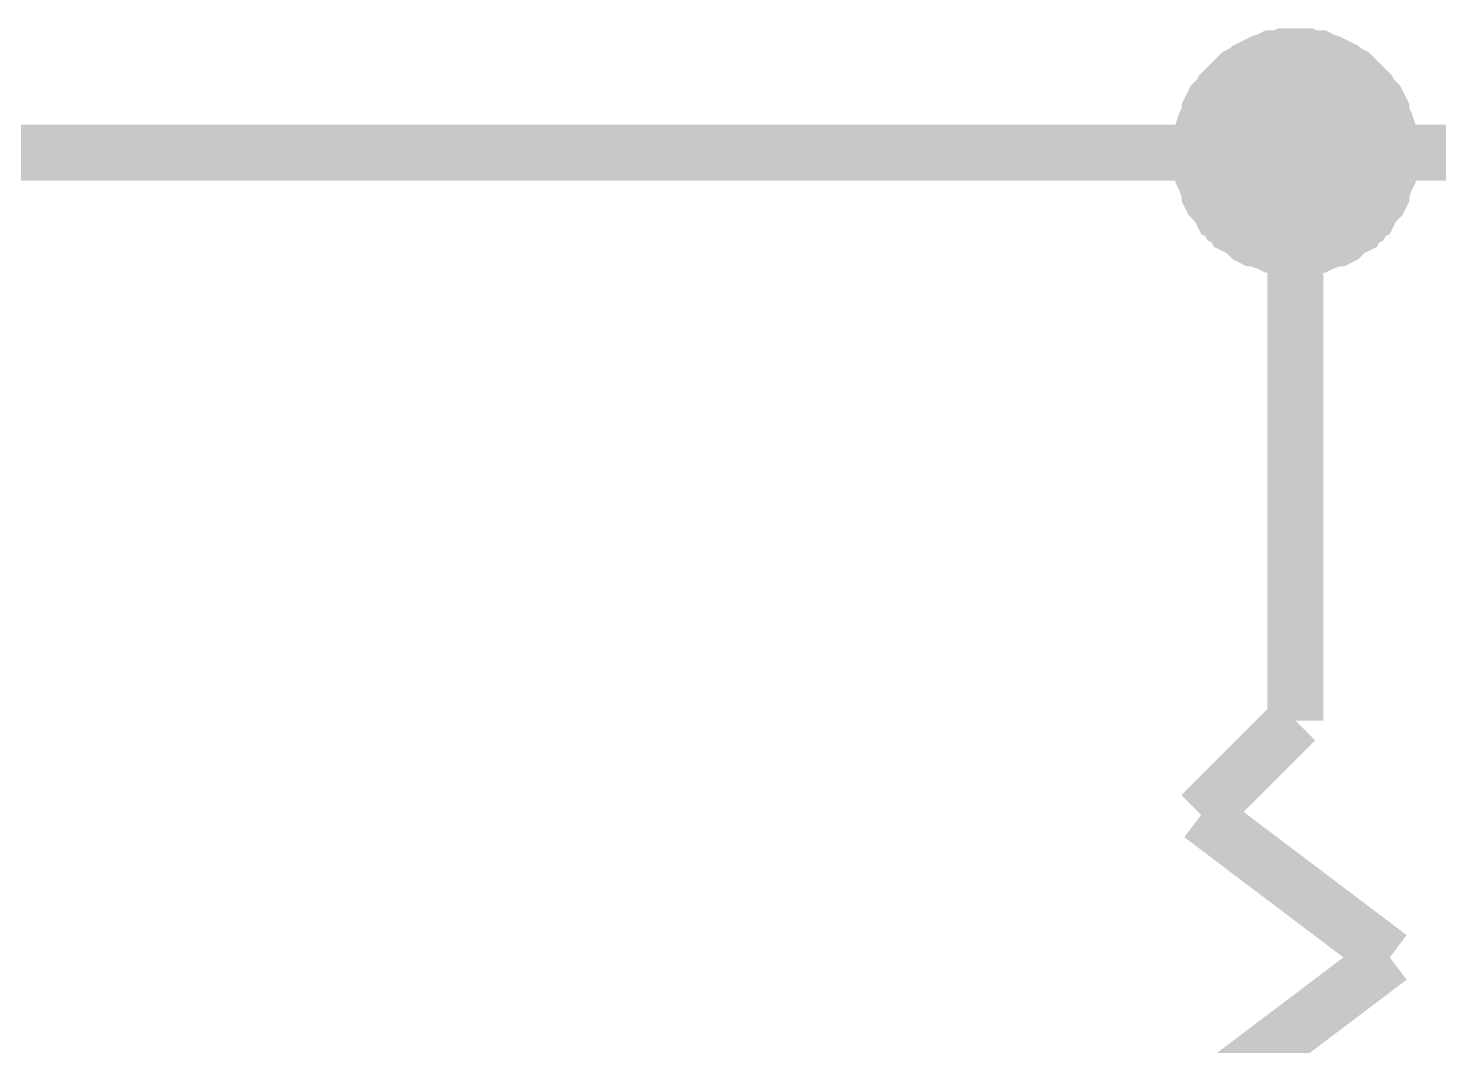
# Model space of a CAD drawing. Header units: millimetres. Extents: x 0 to 19, y 0 to 9.5.
# Drawn here: x 12.7328 to 13.0304, y 5.5112 to 5.7259 of the extents above; entities that cross this region are included whole.
import ezdxf

# ---------------------------------------------------------------- set-up
doc = ezdxf.new("R2010")
doc.units = ezdxf.units.MM
doc.header["$MEASUREMENT"] = 0
doc.layers.add('Sheet', color=255, linetype='Continuous')

msp = doc.modelspace()

# ---------------------------------------------------------------- linework, layer by layer
at = {"layer": 'Sheet'}
for points, const_width in [([(12.98027, 5.69965), (12.98027, 5.70053), (12.98027, 5.70186), (12.98071, 5.70274), (12.98071, 5.70363), (12.98071, 5.70451), (12.98115, 5.70584), (12.98159, 5.70672), (12.98204, 5.7076), (12.98204, 5.70849), (12.98248, 5.70937), (12.98292, 5.71026), (12.9838, 5.71114), (12.98425, 5.71158), (12.98469, 5.71247), (12.98557, 5.71335), (12.98602, 5.71379), (12.9869, 5.71468), (12.98734, 5.71512), (12.98823, 5.716), (12.98911, 5.71645), (12.98999, 5.71689), (12.99044, 5.71733), (12.99132, 5.71777), (12.9922, 5.71821), (12.99309, 5.71866), (12.99442, 5.7191), (12.9953, 5.71954), (12.99618, 5.71954), (12.99707, 5.71954), (12.99795, 5.71998), (12.99928, 5.71998), (13.00016, 5.71998)], 0.0118), ([(12.98027, 5.69965), (12.98027, 5.70053), (12.98027, 5.70186), (12.98071, 5.70274), (12.98071, 5.70363), (12.98071, 5.70451), (12.98115, 5.70584), (12.98159, 5.70672), (12.98204, 5.7076), (12.98204, 5.70849), (12.98248, 5.70937), (12.98292, 5.71026), (12.9838, 5.71114), (12.98425, 5.71158), (12.98469, 5.71247), (12.98557, 5.71335), (12.98602, 5.71379), (12.9869, 5.71468), (12.98734, 5.71512), (12.98823, 5.716), (12.98911, 5.71645), (12.98999, 5.71689), (12.99044, 5.71733), (12.99132, 5.71777), (12.9922, 5.71821), (12.99309, 5.71866), (12.99442, 5.7191), (12.9953, 5.71954), (12.99618, 5.71954), (12.99707, 5.71954), (12.99795, 5.71998), (12.99928, 5.71998), (13.00016, 5.71998)], 0.0118), ([(12.98027, 5.69965), (12.98027, 5.70053), (12.98027, 5.70186), (12.98071, 5.70274), (12.98071, 5.70363), (12.98071, 5.70451), (12.98115, 5.70584), (12.98159, 5.70672), (12.98204, 5.7076), (12.98204, 5.70849), (12.98248, 5.70937), (12.98292, 5.71026), (12.9838, 5.71114), (12.98425, 5.71158), (12.98469, 5.71247), (12.98557, 5.71335), (12.98602, 5.71379), (12.9869, 5.71468), (12.98734, 5.71512), (12.98823, 5.716), (12.98911, 5.71645), (12.98999, 5.71689), (12.99044, 5.71733), (12.99132, 5.71777), (12.9922, 5.71821), (12.99309, 5.71866), (12.99442, 5.7191), (12.9953, 5.71954), (12.99618, 5.71954), (12.99707, 5.71954), (12.99795, 5.71998), (12.99928, 5.71998), (13.00016, 5.71998)], 0.0118), ([(12.98027, 5.69965), (12.98027, 5.70053), (12.98027, 5.70186), (12.98071, 5.70274), (12.98071, 5.70363), (12.98071, 5.70451), (12.98115, 5.70584), (12.98159, 5.70672), (12.98204, 5.7076), (12.98204, 5.70849), (12.98248, 5.70937), (12.98292, 5.71026), (12.9838, 5.71114), (12.98425, 5.71158), (12.98469, 5.71247), (12.98557, 5.71335), (12.98602, 5.71379), (12.9869, 5.71468), (12.98734, 5.71512), (12.98823, 5.716), (12.98911, 5.71645), (12.98999, 5.71689), (12.99044, 5.71733), (12.99132, 5.71777), (12.9922, 5.71821), (12.99309, 5.71866), (12.99442, 5.7191), (12.9953, 5.71954), (12.99618, 5.71954), (12.99707, 5.71954), (12.99795, 5.71998), (12.99928, 5.71998), (13.00016, 5.71998)], 0.0118), ([(13.00016, 5.71998), (13.00016, 5.71998)], 0.0118), ([(13.00016, 5.71998), (13.00105, 5.71998), (13.00237, 5.71998), (13.00326, 5.71954), (13.00414, 5.71954), (13.00503, 5.71954), (13.00591, 5.7191), (13.00724, 5.71866), (13.00812, 5.71821), (13.00901, 5.71777), (13.00989, 5.71733), (13.01033, 5.71689), (13.01122, 5.71645), (13.0121, 5.716), (13.01298, 5.71512), (13.01343, 5.71468), (13.01431, 5.71379), (13.01475, 5.71335), (13.01564, 5.71247), (13.01608, 5.71158), (13.01652, 5.71114), (13.01741, 5.71026), (13.01785, 5.70937), (13.01829, 5.70849), (13.01829, 5.7076), (13.01873, 5.70672), (13.01917, 5.70584), (13.01962, 5.70451), (13.01962, 5.70363), (13.01962, 5.70274), (13.02006, 5.70186), (13.02006, 5.70053), (13.02006, 5.69965)], 0.0118), ([(13.00016, 5.71998), (13.00016, 5.71998)], 0.0118), ([(13.00016, 5.71998), (13.00105, 5.71998), (13.00237, 5.71998), (13.00326, 5.71954), (13.00414, 5.71954), (13.00503, 5.71954), (13.00591, 5.7191), (13.00724, 5.71866), (13.00812, 5.71821), (13.00901, 5.71777), (13.00989, 5.71733), (13.01033, 5.71689), (13.01122, 5.71645), (13.0121, 5.716), (13.01298, 5.71512), (13.01343, 5.71468), (13.01431, 5.71379), (13.01475, 5.71335), (13.01564, 5.71247), (13.01608, 5.71158), (13.01652, 5.71114), (13.01741, 5.71026), (13.01785, 5.70937), (13.01829, 5.70849), (13.01829, 5.7076), (13.01873, 5.70672), (13.01917, 5.70584), (13.01962, 5.70451), (13.01962, 5.70363), (13.01962, 5.70274), (13.02006, 5.70186), (13.02006, 5.70053), (13.02006, 5.69965)], 0.0118), ([(13.00016, 5.71998), (13.00016, 5.71998)], 0.0118), ([(13.00016, 5.71998), (13.00105, 5.71998), (13.00237, 5.71998), (13.00326, 5.71954), (13.00414, 5.71954), (13.00503, 5.71954), (13.00591, 5.7191), (13.00724, 5.71866), (13.00812, 5.71821), (13.00901, 5.71777), (13.00989, 5.71733), (13.01033, 5.71689), (13.01122, 5.71645), (13.0121, 5.716), (13.01298, 5.71512), (13.01343, 5.71468), (13.01431, 5.71379), (13.01475, 5.71335), (13.01564, 5.71247), (13.01608, 5.71158), (13.01652, 5.71114), (13.01741, 5.71026), (13.01785, 5.70937), (13.01829, 5.70849), (13.01829, 5.7076), (13.01873, 5.70672), (13.01917, 5.70584), (13.01962, 5.70451), (13.01962, 5.70363), (13.01962, 5.70274), (13.02006, 5.70186), (13.02006, 5.70053), (13.02006, 5.69965)], 0.0118), ([(13.00016, 5.71998), (13.00016, 5.71998)], 0.0118), ([(13.00016, 5.71998), (13.00105, 5.71998), (13.00237, 5.71998), (13.00326, 5.71954), (13.00414, 5.71954), (13.00503, 5.71954), (13.00591, 5.7191), (13.00724, 5.71866), (13.00812, 5.71821), (13.00901, 5.71777), (13.00989, 5.71733), (13.01033, 5.71689), (13.01122, 5.71645), (13.0121, 5.716), (13.01298, 5.71512), (13.01343, 5.71468), (13.01431, 5.71379), (13.01475, 5.71335), (13.01564, 5.71247), (13.01608, 5.71158), (13.01652, 5.71114), (13.01741, 5.71026), (13.01785, 5.70937), (13.01829, 5.70849), (13.01829, 5.7076), (13.01873, 5.70672), (13.01917, 5.70584), (13.01962, 5.70451), (13.01962, 5.70363), (13.01962, 5.70274), (13.02006, 5.70186), (13.02006, 5.70053), (13.02006, 5.69965)], 0.0118), ([(12.98027, 5.69965), (12.98027, 5.70053), (12.98027, 5.70186), (12.98071, 5.70274), (12.98071, 5.70363), (12.98071, 5.70451), (12.98115, 5.70584), (12.98159, 5.70672), (12.98204, 5.7076), (12.98204, 5.70849), (12.98248, 5.70937), (12.98292, 5.71026), (12.9838, 5.71114), (12.98425, 5.71158), (12.98469, 5.71247), (12.98557, 5.71335), (12.98602, 5.71379), (12.9869, 5.71468), (12.98734, 5.71512), (12.98823, 5.716), (12.98911, 5.71645), (12.98999, 5.71689), (12.99044, 5.71733), (12.99132, 5.71777), (12.9922, 5.71821), (12.99309, 5.71866), (12.99442, 5.7191), (12.9953, 5.71954), (12.99618, 5.71954), (12.99707, 5.71954), (12.99795, 5.71998), (12.99928, 5.71998), (13.00016, 5.71998)], 0.0039), ([(12.98027, 5.69965), (12.98027, 5.70053), (12.98027, 5.70186), (12.98071, 5.70274), (12.98071, 5.70363), (12.98071, 5.70451), (12.98115, 5.70584), (12.98159, 5.70672), (12.98204, 5.7076), (12.98204, 5.70849), (12.98248, 5.70937), (12.98292, 5.71026), (12.9838, 5.71114), (12.98425, 5.71158), (12.98469, 5.71247), (12.98557, 5.71335), (12.98602, 5.71379), (12.9869, 5.71468), (12.98734, 5.71512), (12.98823, 5.716), (12.98911, 5.71645), (12.98999, 5.71689), (12.99044, 5.71733), (12.99132, 5.71777), (12.9922, 5.71821), (12.99309, 5.71866), (12.99442, 5.7191), (12.9953, 5.71954), (12.99618, 5.71954), (12.99707, 5.71954), (12.99795, 5.71998), (12.99928, 5.71998), (13.00016, 5.71998)], 0.0039), ([(12.98027, 5.69965), (12.98027, 5.70053), (12.98027, 5.70186), (12.98071, 5.70274), (12.98071, 5.70363), (12.98071, 5.70451), (12.98115, 5.70584), (12.98159, 5.70672), (12.98204, 5.7076), (12.98204, 5.70849), (12.98248, 5.70937), (12.98292, 5.71026), (12.9838, 5.71114), (12.98425, 5.71158), (12.98469, 5.71247), (12.98557, 5.71335), (12.98602, 5.71379), (12.9869, 5.71468), (12.98734, 5.71512), (12.98823, 5.716), (12.98911, 5.71645), (12.98999, 5.71689), (12.99044, 5.71733), (12.99132, 5.71777), (12.9922, 5.71821), (12.99309, 5.71866), (12.99442, 5.7191), (12.9953, 5.71954), (12.99618, 5.71954), (12.99707, 5.71954), (12.99795, 5.71998), (12.99928, 5.71998), (13.00016, 5.71998)], 0.0039), ([(12.98027, 5.69965), (12.98027, 5.70053), (12.98027, 5.70186), (12.98071, 5.70274), (12.98071, 5.70363), (12.98071, 5.70451), (12.98115, 5.70584), (12.98159, 5.70672), (12.98204, 5.7076), (12.98204, 5.70849), (12.98248, 5.70937), (12.98292, 5.71026), (12.9838, 5.71114), (12.98425, 5.71158), (12.98469, 5.71247), (12.98557, 5.71335), (12.98602, 5.71379), (12.9869, 5.71468), (12.98734, 5.71512), (12.98823, 5.716), (12.98911, 5.71645), (12.98999, 5.71689), (12.99044, 5.71733), (12.99132, 5.71777), (12.9922, 5.71821), (12.99309, 5.71866), (12.99442, 5.7191), (12.9953, 5.71954), (12.99618, 5.71954), (12.99707, 5.71954), (12.99795, 5.71998), (12.99928, 5.71998), (13.00016, 5.71998)], 0.0039), ([(13.00016, 5.71998), (13.00016, 5.71998)], 0.0039), ([(13.00016, 5.71998), (13.00105, 5.71998), (13.00237, 5.71998), (13.00326, 5.71954), (13.00414, 5.71954), (13.00503, 5.71954), (13.00591, 5.7191), (13.00724, 5.71866), (13.00812, 5.71821), (13.00901, 5.71777), (13.00989, 5.71733), (13.01033, 5.71689), (13.01122, 5.71645), (13.0121, 5.716), (13.01298, 5.71512), (13.01343, 5.71468), (13.01431, 5.71379), (13.01475, 5.71335), (13.01564, 5.71247), (13.01608, 5.71158), (13.01652, 5.71114), (13.01741, 5.71026), (13.01785, 5.70937), (13.01829, 5.70849), (13.01829, 5.7076), (13.01873, 5.70672), (13.01917, 5.70584), (13.01962, 5.70451), (13.01962, 5.70363), (13.01962, 5.70274), (13.02006, 5.70186), (13.02006, 5.70053), (13.02006, 5.69965)], 0.0039), ([(13.00016, 5.71998), (13.00016, 5.71998)], 0.0039), ([(13.00016, 5.71998), (13.00105, 5.71998), (13.00237, 5.71998), (13.00326, 5.71954), (13.00414, 5.71954), (13.00503, 5.71954), (13.00591, 5.7191), (13.00724, 5.71866), (13.00812, 5.71821), (13.00901, 5.71777), (13.00989, 5.71733), (13.01033, 5.71689), (13.01122, 5.71645), (13.0121, 5.716), (13.01298, 5.71512), (13.01343, 5.71468), (13.01431, 5.71379), (13.01475, 5.71335), (13.01564, 5.71247), (13.01608, 5.71158), (13.01652, 5.71114), (13.01741, 5.71026), (13.01785, 5.70937), (13.01829, 5.70849), (13.01829, 5.7076), (13.01873, 5.70672), (13.01917, 5.70584), (13.01962, 5.70451), (13.01962, 5.70363), (13.01962, 5.70274), (13.02006, 5.70186), (13.02006, 5.70053), (13.02006, 5.69965)], 0.0039), ([(13.00016, 5.71998), (13.00016, 5.71998)], 0.0039), ([(13.00016, 5.71998), (13.00105, 5.71998), (13.00237, 5.71998), (13.00326, 5.71954), (13.00414, 5.71954), (13.00503, 5.71954), (13.00591, 5.7191), (13.00724, 5.71866), (13.00812, 5.71821), (13.00901, 5.71777), (13.00989, 5.71733), (13.01033, 5.71689), (13.01122, 5.71645), (13.0121, 5.716), (13.01298, 5.71512), (13.01343, 5.71468), (13.01431, 5.71379), (13.01475, 5.71335), (13.01564, 5.71247), (13.01608, 5.71158), (13.01652, 5.71114), (13.01741, 5.71026), (13.01785, 5.70937), (13.01829, 5.70849), (13.01829, 5.7076), (13.01873, 5.70672), (13.01917, 5.70584), (13.01962, 5.70451), (13.01962, 5.70363), (13.01962, 5.70274), (13.02006, 5.70186), (13.02006, 5.70053), (13.02006, 5.69965)], 0.0039), ([(13.00016, 5.71998), (13.00016, 5.71998)], 0.0039), ([(13.00016, 5.71998), (13.00105, 5.71998), (13.00237, 5.71998), (13.00326, 5.71954), (13.00414, 5.71954), (13.00503, 5.71954), (13.00591, 5.7191), (13.00724, 5.71866), (13.00812, 5.71821), (13.00901, 5.71777), (13.00989, 5.71733), (13.01033, 5.71689), (13.01122, 5.71645), (13.0121, 5.716), (13.01298, 5.71512), (13.01343, 5.71468), (13.01431, 5.71379), (13.01475, 5.71335), (13.01564, 5.71247), (13.01608, 5.71158), (13.01652, 5.71114), (13.01741, 5.71026), (13.01785, 5.70937), (13.01829, 5.70849), (13.01829, 5.7076), (13.01873, 5.70672), (13.01917, 5.70584), (13.01962, 5.70451), (13.01962, 5.70363), (13.01962, 5.70274), (13.02006, 5.70186), (13.02006, 5.70053), (13.02006, 5.69965)], 0.0039), ([(12.40022, 5.59973), (12.60006, 5.59973), (12.60006, 5.69965), (13.00016, 5.69965), (13.30035, 5.69965), (13.6001, 5.69965)], 0.0118), ([(13.00016, 5.67975), (12.99928, 5.67975), (12.99795, 5.67975), (12.99707, 5.68019), (12.99618, 5.68019), (12.9953, 5.68019), (12.99442, 5.68064), (12.99309, 5.68108), (12.9922, 5.68152), (12.99132, 5.68152), (12.99044, 5.68196), (12.98999, 5.6824), (12.98911, 5.68329), (12.98823, 5.68373), (12.98734, 5.68417), (12.9869, 5.68506), (12.98602, 5.6855), (12.98557, 5.68638), (12.98469, 5.68683), (12.98425, 5.68771), (12.9838, 5.68859), (12.98292, 5.68948), (12.98248, 5.68992), (12.98204, 5.6908), (12.98204, 5.69169), (12.98159, 5.69257), (12.98115, 5.6939), (12.98071, 5.69478), (12.98071, 5.69567), (12.98071, 5.69655), (12.98027, 5.69744), (12.98027, 5.69876), (12.98027, 5.69965)], 0.0118), ([(12.98027, 5.69965), (12.98027, 5.69965)], 0.0118), ([(13.00016, 5.67975), (12.99928, 5.67975), (12.99795, 5.67975), (12.99707, 5.68019), (12.99618, 5.68019), (12.9953, 5.68019), (12.99442, 5.68064), (12.99309, 5.68108), (12.9922, 5.68152), (12.99132, 5.68152), (12.99044, 5.68196), (12.98999, 5.6824), (12.98911, 5.68329), (12.98823, 5.68373), (12.98734, 5.68417), (12.9869, 5.68506), (12.98602, 5.6855), (12.98557, 5.68638), (12.98469, 5.68683), (12.98425, 5.68771), (12.9838, 5.68859), (12.98292, 5.68948), (12.98248, 5.68992), (12.98204, 5.6908), (12.98204, 5.69169), (12.98159, 5.69257), (12.98115, 5.6939), (12.98071, 5.69478), (12.98071, 5.69567), (12.98071, 5.69655), (12.98027, 5.69744), (12.98027, 5.69876), (12.98027, 5.69965)], 0.0118), ([(12.98027, 5.69965), (12.98027, 5.69965)], 0.0118), ([(13.00016, 5.67975), (12.99928, 5.67975), (12.99795, 5.67975), (12.99707, 5.68019), (12.99618, 5.68019), (12.9953, 5.68019), (12.99442, 5.68064), (12.99309, 5.68108), (12.9922, 5.68152), (12.99132, 5.68152), (12.99044, 5.68196), (12.98999, 5.6824), (12.98911, 5.68329), (12.98823, 5.68373), (12.98734, 5.68417), (12.9869, 5.68506), (12.98602, 5.6855), (12.98557, 5.68638), (12.98469, 5.68683), (12.98425, 5.68771), (12.9838, 5.68859), (12.98292, 5.68948), (12.98248, 5.68992), (12.98204, 5.6908), (12.98204, 5.69169), (12.98159, 5.69257), (12.98115, 5.6939), (12.98071, 5.69478), (12.98071, 5.69567), (12.98071, 5.69655), (12.98027, 5.69744), (12.98027, 5.69876), (12.98027, 5.69965)], 0.0118), ([(12.98027, 5.69965), (12.98027, 5.69965)], 0.0118), ([(13.00016, 5.67975), (12.99928, 5.67975), (12.99795, 5.67975), (12.99707, 5.68019), (12.99618, 5.68019), (12.9953, 5.68019), (12.99442, 5.68064), (12.99309, 5.68108), (12.9922, 5.68152), (12.99132, 5.68152), (12.99044, 5.68196), (12.98999, 5.6824), (12.98911, 5.68329), (12.98823, 5.68373), (12.98734, 5.68417), (12.9869, 5.68506), (12.98602, 5.6855), (12.98557, 5.68638), (12.98469, 5.68683), (12.98425, 5.68771), (12.9838, 5.68859), (12.98292, 5.68948), (12.98248, 5.68992), (12.98204, 5.6908), (12.98204, 5.69169), (12.98159, 5.69257), (12.98115, 5.6939), (12.98071, 5.69478), (12.98071, 5.69567), (12.98071, 5.69655), (12.98027, 5.69744), (12.98027, 5.69876), (12.98027, 5.69965)], 0.0118), ([(12.98027, 5.69965), (12.98027, 5.69965)], 0.0118), ([(13.00016, 5.69965), (13.00016, 5.59973)], 0.0118), ([(13.02006, 5.69965), (13.02006, 5.69876), (13.02006, 5.69744), (13.01962, 5.69655), (13.01962, 5.69567), (13.01962, 5.69478), (13.01917, 5.6939), (13.01873, 5.69257), (13.01829, 5.69169), (13.01829, 5.6908), (13.01785, 5.68992), (13.01741, 5.68948), (13.01652, 5.68859), (13.01608, 5.68771), (13.01564, 5.68683), (13.01475, 5.68638), (13.01431, 5.6855), (13.01343, 5.68506), (13.01298, 5.68417), (13.0121, 5.68373), (13.01122, 5.68329), (13.01033, 5.6824), (13.00989, 5.68196), (13.00901, 5.68152), (13.00812, 5.68152), (13.00724, 5.68108), (13.00591, 5.68064), (13.00503, 5.68019), (13.00414, 5.68019), (13.00326, 5.68019), (13.00237, 5.67975), (13.00105, 5.67975), (13.00016, 5.67975)], 0.0118), ([(13.02006, 5.69965), (13.02006, 5.69876), (13.02006, 5.69744), (13.01962, 5.69655), (13.01962, 5.69567), (13.01962, 5.69478), (13.01917, 5.6939), (13.01873, 5.69257), (13.01829, 5.69169), (13.01829, 5.6908), (13.01785, 5.68992), (13.01741, 5.68948), (13.01652, 5.68859), (13.01608, 5.68771), (13.01564, 5.68683), (13.01475, 5.68638), (13.01431, 5.6855), (13.01343, 5.68506), (13.01298, 5.68417), (13.0121, 5.68373), (13.01122, 5.68329), (13.01033, 5.6824), (13.00989, 5.68196), (13.00901, 5.68152), (13.00812, 5.68152), (13.00724, 5.68108), (13.00591, 5.68064), (13.00503, 5.68019), (13.00414, 5.68019), (13.00326, 5.68019), (13.00237, 5.67975), (13.00105, 5.67975), (13.00016, 5.67975)], 0.0118), ([(13.02006, 5.69965), (13.02006, 5.69876), (13.02006, 5.69744), (13.01962, 5.69655), (13.01962, 5.69567), (13.01962, 5.69478), (13.01917, 5.6939), (13.01873, 5.69257), (13.01829, 5.69169), (13.01829, 5.6908), (13.01785, 5.68992), (13.01741, 5.68948), (13.01652, 5.68859), (13.01608, 5.68771), (13.01564, 5.68683), (13.01475, 5.68638), (13.01431, 5.6855), (13.01343, 5.68506), (13.01298, 5.68417), (13.0121, 5.68373), (13.01122, 5.68329), (13.01033, 5.6824), (13.00989, 5.68196), (13.00901, 5.68152), (13.00812, 5.68152), (13.00724, 5.68108), (13.00591, 5.68064), (13.00503, 5.68019), (13.00414, 5.68019), (13.00326, 5.68019), (13.00237, 5.67975), (13.00105, 5.67975), (13.00016, 5.67975)], 0.0118), ([(13.02006, 5.69965), (13.02006, 5.69876), (13.02006, 5.69744), (13.01962, 5.69655), (13.01962, 5.69567), (13.01962, 5.69478), (13.01917, 5.6939), (13.01873, 5.69257), (13.01829, 5.69169), (13.01829, 5.6908), (13.01785, 5.68992), (13.01741, 5.68948), (13.01652, 5.68859), (13.01608, 5.68771), (13.01564, 5.68683), (13.01475, 5.68638), (13.01431, 5.6855), (13.01343, 5.68506), (13.01298, 5.68417), (13.0121, 5.68373), (13.01122, 5.68329), (13.01033, 5.6824), (13.00989, 5.68196), (13.00901, 5.68152), (13.00812, 5.68152), (13.00724, 5.68108), (13.00591, 5.68064), (13.00503, 5.68019), (13.00414, 5.68019), (13.00326, 5.68019), (13.00237, 5.67975), (13.00105, 5.67975), (13.00016, 5.67975)], 0.0118), ([(13.02006, 5.69965), (13.02006, 5.69965), (13.02006, 5.69965), (13.02006, 5.69965), (13.02006, 5.69965), (13.02006, 5.69965), (13.02006, 5.69965), (13.02006, 5.69965), (13.02006, 5.69965), (13.02006, 5.69965), (13.02006, 5.69965), (13.02006, 5.69965), (13.02006, 5.69965), (13.02006, 5.69965), (13.02006, 5.69965), (13.02006, 5.69965), (13.02006, 5.69965), (13.02006, 5.69965), (13.02006, 5.69965), (13.02006, 5.69965), (13.02006, 5.69965), (13.02006, 5.69965), (13.02006, 5.69965), (13.02006, 5.69965), (13.02006, 5.69965), (13.02006, 5.69965), (13.02006, 5.69965), (13.02006, 5.69965), (13.02006, 5.69965), (13.02006, 5.69965), (13.02006, 5.69965), (13.02006, 5.69965), (13.02006, 5.69965)], 0.0118), ([(13.02006, 5.69965), (13.02006, 5.69965)], 0.0118), ([(13.02006, 5.69965), (13.02006, 5.69965), (13.02006, 5.69965), (13.02006, 5.69965), (13.02006, 5.69965), (13.02006, 5.69965), (13.02006, 5.69965), (13.02006, 5.69965), (13.02006, 5.69965), (13.02006, 5.69965), (13.02006, 5.69965), (13.02006, 5.69965), (13.02006, 5.69965), (13.02006, 5.69965), (13.02006, 5.69965), (13.02006, 5.69965), (13.02006, 5.69965), (13.02006, 5.69965), (13.02006, 5.69965), (13.02006, 5.69965), (13.02006, 5.69965), (13.02006, 5.69965), (13.02006, 5.69965), (13.02006, 5.69965), (13.02006, 5.69965), (13.02006, 5.69965), (13.02006, 5.69965), (13.02006, 5.69965), (13.02006, 5.69965), (13.02006, 5.69965), (13.02006, 5.69965), (13.02006, 5.69965), (13.02006, 5.69965)], 0.0118), ([(13.02006, 5.69965), (13.02006, 5.69965)], 0.0118), ([(13.02006, 5.69965), (13.02006, 5.69965), (13.02006, 5.69965), (13.02006, 5.69965), (13.02006, 5.69965), (13.02006, 5.69965), (13.02006, 5.69965), (13.02006, 5.69965), (13.02006, 5.69965), (13.02006, 5.69965), (13.02006, 5.69965), (13.02006, 5.69965), (13.02006, 5.69965), (13.02006, 5.69965), (13.02006, 5.69965), (13.02006, 5.69965), (13.02006, 5.69965), (13.02006, 5.69965), (13.02006, 5.69965), (13.02006, 5.69965), (13.02006, 5.69965), (13.02006, 5.69965), (13.02006, 5.69965), (13.02006, 5.69965), (13.02006, 5.69965), (13.02006, 5.69965), (13.02006, 5.69965), (13.02006, 5.69965), (13.02006, 5.69965), (13.02006, 5.69965), (13.02006, 5.69965), (13.02006, 5.69965), (13.02006, 5.69965)], 0.0118), ([(13.02006, 5.69965), (13.02006, 5.69965)], 0.0118), ([(13.02006, 5.69965), (13.02006, 5.69965), (13.02006, 5.69965), (13.02006, 5.69965), (13.02006, 5.69965), (13.02006, 5.69965), (13.02006, 5.69965), (13.02006, 5.69965), (13.02006, 5.69965), (13.02006, 5.69965), (13.02006, 5.69965), (13.02006, 5.69965), (13.02006, 5.69965), (13.02006, 5.69965), (13.02006, 5.69965), (13.02006, 5.69965), (13.02006, 5.69965), (13.02006, 5.69965), (13.02006, 5.69965), (13.02006, 5.69965), (13.02006, 5.69965), (13.02006, 5.69965), (13.02006, 5.69965), (13.02006, 5.69965), (13.02006, 5.69965), (13.02006, 5.69965), (13.02006, 5.69965), (13.02006, 5.69965), (13.02006, 5.69965), (13.02006, 5.69965), (13.02006, 5.69965), (13.02006, 5.69965), (13.02006, 5.69965)], 0.0118), ([(13.02006, 5.69965), (13.02006, 5.69965)], 0.0118), ([(13.00016, 5.67975), (12.99928, 5.67975), (12.99795, 5.67975), (12.99707, 5.68019), (12.99618, 5.68019), (12.9953, 5.68019), (12.99442, 5.68064), (12.99309, 5.68108), (12.9922, 5.68152), (12.99132, 5.68152), (12.99044, 5.68196), (12.98999, 5.6824), (12.98911, 5.68329), (12.98823, 5.68373), (12.98734, 5.68417), (12.9869, 5.68506), (12.98602, 5.6855), (12.98557, 5.68638), (12.98469, 5.68683), (12.98425, 5.68771), (12.9838, 5.68859), (12.98292, 5.68948), (12.98248, 5.68992), (12.98204, 5.6908), (12.98204, 5.69169), (12.98159, 5.69257), (12.98115, 5.6939), (12.98071, 5.69478), (12.98071, 5.69567), (12.98071, 5.69655), (12.98027, 5.69744), (12.98027, 5.69876), (12.98027, 5.69965)], 0.0039), ([(12.98027, 5.69965), (12.98027, 5.69965)], 0.0039), ([(13.00016, 5.67975), (12.99928, 5.67975), (12.99795, 5.67975), (12.99707, 5.68019), (12.99618, 5.68019), (12.9953, 5.68019), (12.99442, 5.68064), (12.99309, 5.68108), (12.9922, 5.68152), (12.99132, 5.68152), (12.99044, 5.68196), (12.98999, 5.6824), (12.98911, 5.68329), (12.98823, 5.68373), (12.98734, 5.68417), (12.9869, 5.68506), (12.98602, 5.6855), (12.98557, 5.68638), (12.98469, 5.68683), (12.98425, 5.68771), (12.9838, 5.68859), (12.98292, 5.68948), (12.98248, 5.68992), (12.98204, 5.6908), (12.98204, 5.69169), (12.98159, 5.69257), (12.98115, 5.6939), (12.98071, 5.69478), (12.98071, 5.69567), (12.98071, 5.69655), (12.98027, 5.69744), (12.98027, 5.69876), (12.98027, 5.69965)], 0.0039), ([(12.98027, 5.69965), (12.98027, 5.69965)], 0.0039), ([(13.00016, 5.67975), (12.99928, 5.67975), (12.99795, 5.67975), (12.99707, 5.68019), (12.99618, 5.68019), (12.9953, 5.68019), (12.99442, 5.68064), (12.99309, 5.68108), (12.9922, 5.68152), (12.99132, 5.68152), (12.99044, 5.68196), (12.98999, 5.6824), (12.98911, 5.68329), (12.98823, 5.68373), (12.98734, 5.68417), (12.9869, 5.68506), (12.98602, 5.6855), (12.98557, 5.68638), (12.98469, 5.68683), (12.98425, 5.68771), (12.9838, 5.68859), (12.98292, 5.68948), (12.98248, 5.68992), (12.98204, 5.6908), (12.98204, 5.69169), (12.98159, 5.69257), (12.98115, 5.6939), (12.98071, 5.69478), (12.98071, 5.69567), (12.98071, 5.69655), (12.98027, 5.69744), (12.98027, 5.69876), (12.98027, 5.69965)], 0.0039), ([(12.98027, 5.69965), (12.98027, 5.69965)], 0.0039), ([(13.00016, 5.67975), (12.99928, 5.67975), (12.99795, 5.67975), (12.99707, 5.68019), (12.99618, 5.68019), (12.9953, 5.68019), (12.99442, 5.68064), (12.99309, 5.68108), (12.9922, 5.68152), (12.99132, 5.68152), (12.99044, 5.68196), (12.98999, 5.6824), (12.98911, 5.68329), (12.98823, 5.68373), (12.98734, 5.68417), (12.9869, 5.68506), (12.98602, 5.6855), (12.98557, 5.68638), (12.98469, 5.68683), (12.98425, 5.68771), (12.9838, 5.68859), (12.98292, 5.68948), (12.98248, 5.68992), (12.98204, 5.6908), (12.98204, 5.69169), (12.98159, 5.69257), (12.98115, 5.6939), (12.98071, 5.69478), (12.98071, 5.69567), (12.98071, 5.69655), (12.98027, 5.69744), (12.98027, 5.69876), (12.98027, 5.69965)], 0.0039), ([(12.98027, 5.69965), (12.98027, 5.69965)], 0.0039), ([(13.02006, 5.69965), (13.02006, 5.69876), (13.02006, 5.69744), (13.01962, 5.69655), (13.01962, 5.69567), (13.01962, 5.69478), (13.01917, 5.6939), (13.01873, 5.69257), (13.01829, 5.69169), (13.01829, 5.6908), (13.01785, 5.68992), (13.01741, 5.68948), (13.01652, 5.68859), (13.01608, 5.68771), (13.01564, 5.68683), (13.01475, 5.68638), (13.01431, 5.6855), (13.01343, 5.68506), (13.01298, 5.68417), (13.0121, 5.68373), (13.01122, 5.68329), (13.01033, 5.6824), (13.00989, 5.68196), (13.00901, 5.68152), (13.00812, 5.68152), (13.00724, 5.68108), (13.00591, 5.68064), (13.00503, 5.68019), (13.00414, 5.68019), (13.00326, 5.68019), (13.00237, 5.67975), (13.00105, 5.67975), (13.00016, 5.67975)], 0.0039), ([(13.02006, 5.69965), (13.02006, 5.69876), (13.02006, 5.69744), (13.01962, 5.69655), (13.01962, 5.69567), (13.01962, 5.69478), (13.01917, 5.6939), (13.01873, 5.69257), (13.01829, 5.69169), (13.01829, 5.6908), (13.01785, 5.68992), (13.01741, 5.68948), (13.01652, 5.68859), (13.01608, 5.68771), (13.01564, 5.68683), (13.01475, 5.68638), (13.01431, 5.6855), (13.01343, 5.68506), (13.01298, 5.68417), (13.0121, 5.68373), (13.01122, 5.68329), (13.01033, 5.6824), (13.00989, 5.68196), (13.00901, 5.68152), (13.00812, 5.68152), (13.00724, 5.68108), (13.00591, 5.68064), (13.00503, 5.68019), (13.00414, 5.68019), (13.00326, 5.68019), (13.00237, 5.67975), (13.00105, 5.67975), (13.00016, 5.67975)], 0.0039), ([(13.02006, 5.69965), (13.02006, 5.69876), (13.02006, 5.69744), (13.01962, 5.69655), (13.01962, 5.69567), (13.01962, 5.69478), (13.01917, 5.6939), (13.01873, 5.69257), (13.01829, 5.69169), (13.01829, 5.6908), (13.01785, 5.68992), (13.01741, 5.68948), (13.01652, 5.68859), (13.01608, 5.68771), (13.01564, 5.68683), (13.01475, 5.68638), (13.01431, 5.6855), (13.01343, 5.68506), (13.01298, 5.68417), (13.0121, 5.68373), (13.01122, 5.68329), (13.01033, 5.6824), (13.00989, 5.68196), (13.00901, 5.68152), (13.00812, 5.68152), (13.00724, 5.68108), (13.00591, 5.68064), (13.00503, 5.68019), (13.00414, 5.68019), (13.00326, 5.68019), (13.00237, 5.67975), (13.00105, 5.67975), (13.00016, 5.67975)], 0.0039), ([(13.02006, 5.69965), (13.02006, 5.69876), (13.02006, 5.69744), (13.01962, 5.69655), (13.01962, 5.69567), (13.01962, 5.69478), (13.01917, 5.6939), (13.01873, 5.69257), (13.01829, 5.69169), (13.01829, 5.6908), (13.01785, 5.68992), (13.01741, 5.68948), (13.01652, 5.68859), (13.01608, 5.68771), (13.01564, 5.68683), (13.01475, 5.68638), (13.01431, 5.6855), (13.01343, 5.68506), (13.01298, 5.68417), (13.0121, 5.68373), (13.01122, 5.68329), (13.01033, 5.6824), (13.00989, 5.68196), (13.00901, 5.68152), (13.00812, 5.68152), (13.00724, 5.68108), (13.00591, 5.68064), (13.00503, 5.68019), (13.00414, 5.68019), (13.00326, 5.68019), (13.00237, 5.67975), (13.00105, 5.67975), (13.00016, 5.67975)], 0.0039), ([(13.02006, 5.69965), (13.02006, 5.69965), (13.02006, 5.69965), (13.02006, 5.69965), (13.02006, 5.69965), (13.02006, 5.69965), (13.02006, 5.69965), (13.02006, 5.69965), (13.02006, 5.69965), (13.02006, 5.69965), (13.02006, 5.69965), (13.02006, 5.69965), (13.02006, 5.69965), (13.02006, 5.69965), (13.02006, 5.69965), (13.02006, 5.69965), (13.02006, 5.69965), (13.02006, 5.69965), (13.02006, 5.69965), (13.02006, 5.69965), (13.02006, 5.69965), (13.02006, 5.69965), (13.02006, 5.69965), (13.02006, 5.69965), (13.02006, 5.69965), (13.02006, 5.69965), (13.02006, 5.69965), (13.02006, 5.69965), (13.02006, 5.69965), (13.02006, 5.69965), (13.02006, 5.69965), (13.02006, 5.69965), (13.02006, 5.69965)], 0.0039), ([(13.02006, 5.69965), (13.02006, 5.69965)], 0.0039), ([(13.02006, 5.69965), (13.02006, 5.69965), (13.02006, 5.69965), (13.02006, 5.69965), (13.02006, 5.69965), (13.02006, 5.69965), (13.02006, 5.69965), (13.02006, 5.69965), (13.02006, 5.69965), (13.02006, 5.69965), (13.02006, 5.69965), (13.02006, 5.69965), (13.02006, 5.69965), (13.02006, 5.69965), (13.02006, 5.69965), (13.02006, 5.69965), (13.02006, 5.69965), (13.02006, 5.69965), (13.02006, 5.69965), (13.02006, 5.69965), (13.02006, 5.69965), (13.02006, 5.69965), (13.02006, 5.69965), (13.02006, 5.69965), (13.02006, 5.69965), (13.02006, 5.69965), (13.02006, 5.69965), (13.02006, 5.69965), (13.02006, 5.69965), (13.02006, 5.69965), (13.02006, 5.69965), (13.02006, 5.69965), (13.02006, 5.69965)], 0.0039), ([(13.02006, 5.69965), (13.02006, 5.69965)], 0.0039), ([(13.02006, 5.69965), (13.02006, 5.69965), (13.02006, 5.69965), (13.02006, 5.69965), (13.02006, 5.69965), (13.02006, 5.69965), (13.02006, 5.69965), (13.02006, 5.69965), (13.02006, 5.69965), (13.02006, 5.69965), (13.02006, 5.69965), (13.02006, 5.69965), (13.02006, 5.69965), (13.02006, 5.69965), (13.02006, 5.69965), (13.02006, 5.69965), (13.02006, 5.69965), (13.02006, 5.69965), (13.02006, 5.69965), (13.02006, 5.69965), (13.02006, 5.69965), (13.02006, 5.69965), (13.02006, 5.69965), (13.02006, 5.69965), (13.02006, 5.69965), (13.02006, 5.69965), (13.02006, 5.69965), (13.02006, 5.69965), (13.02006, 5.69965), (13.02006, 5.69965), (13.02006, 5.69965), (13.02006, 5.69965), (13.02006, 5.69965)], 0.0039), ([(13.02006, 5.69965), (13.02006, 5.69965)], 0.0039), ([(13.02006, 5.69965), (13.02006, 5.69965), (13.02006, 5.69965), (13.02006, 5.69965), (13.02006, 5.69965), (13.02006, 5.69965), (13.02006, 5.69965), (13.02006, 5.69965), (13.02006, 5.69965), (13.02006, 5.69965), (13.02006, 5.69965), (13.02006, 5.69965), (13.02006, 5.69965), (13.02006, 5.69965), (13.02006, 5.69965), (13.02006, 5.69965), (13.02006, 5.69965), (13.02006, 5.69965), (13.02006, 5.69965), (13.02006, 5.69965), (13.02006, 5.69965), (13.02006, 5.69965), (13.02006, 5.69965), (13.02006, 5.69965), (13.02006, 5.69965), (13.02006, 5.69965), (13.02006, 5.69965), (13.02006, 5.69965), (13.02006, 5.69965), (13.02006, 5.69965), (13.02006, 5.69965), (13.02006, 5.69965), (13.02006, 5.69965)], 0.0039), ([(13.02006, 5.69965), (13.02006, 5.69965)], 0.0039), ([(13.00016, 5.57984), (13.00016, 5.59973)], 0.0118), ([(13.00016, 5.57984), (12.98027, 5.55994)], 0.0118), ([(12.98027, 5.55994), (13.02006, 5.52988)], 0.0118), ([(13.02006, 5.52988), (12.98027, 5.49981)], 0.0118)]:
    msp.add_lwpolyline(points, dxfattribs=dict(at, const_width=const_width))
at = {"layer": 'Sheet', "const_width": 0.02}
msp.add_lwpolyline([(12.99, 5.7, 1), (13.01, 5.7, 1)], format="xyb", close=True, dxfattribs=at)

doc.saveas('drawing.dxf')
